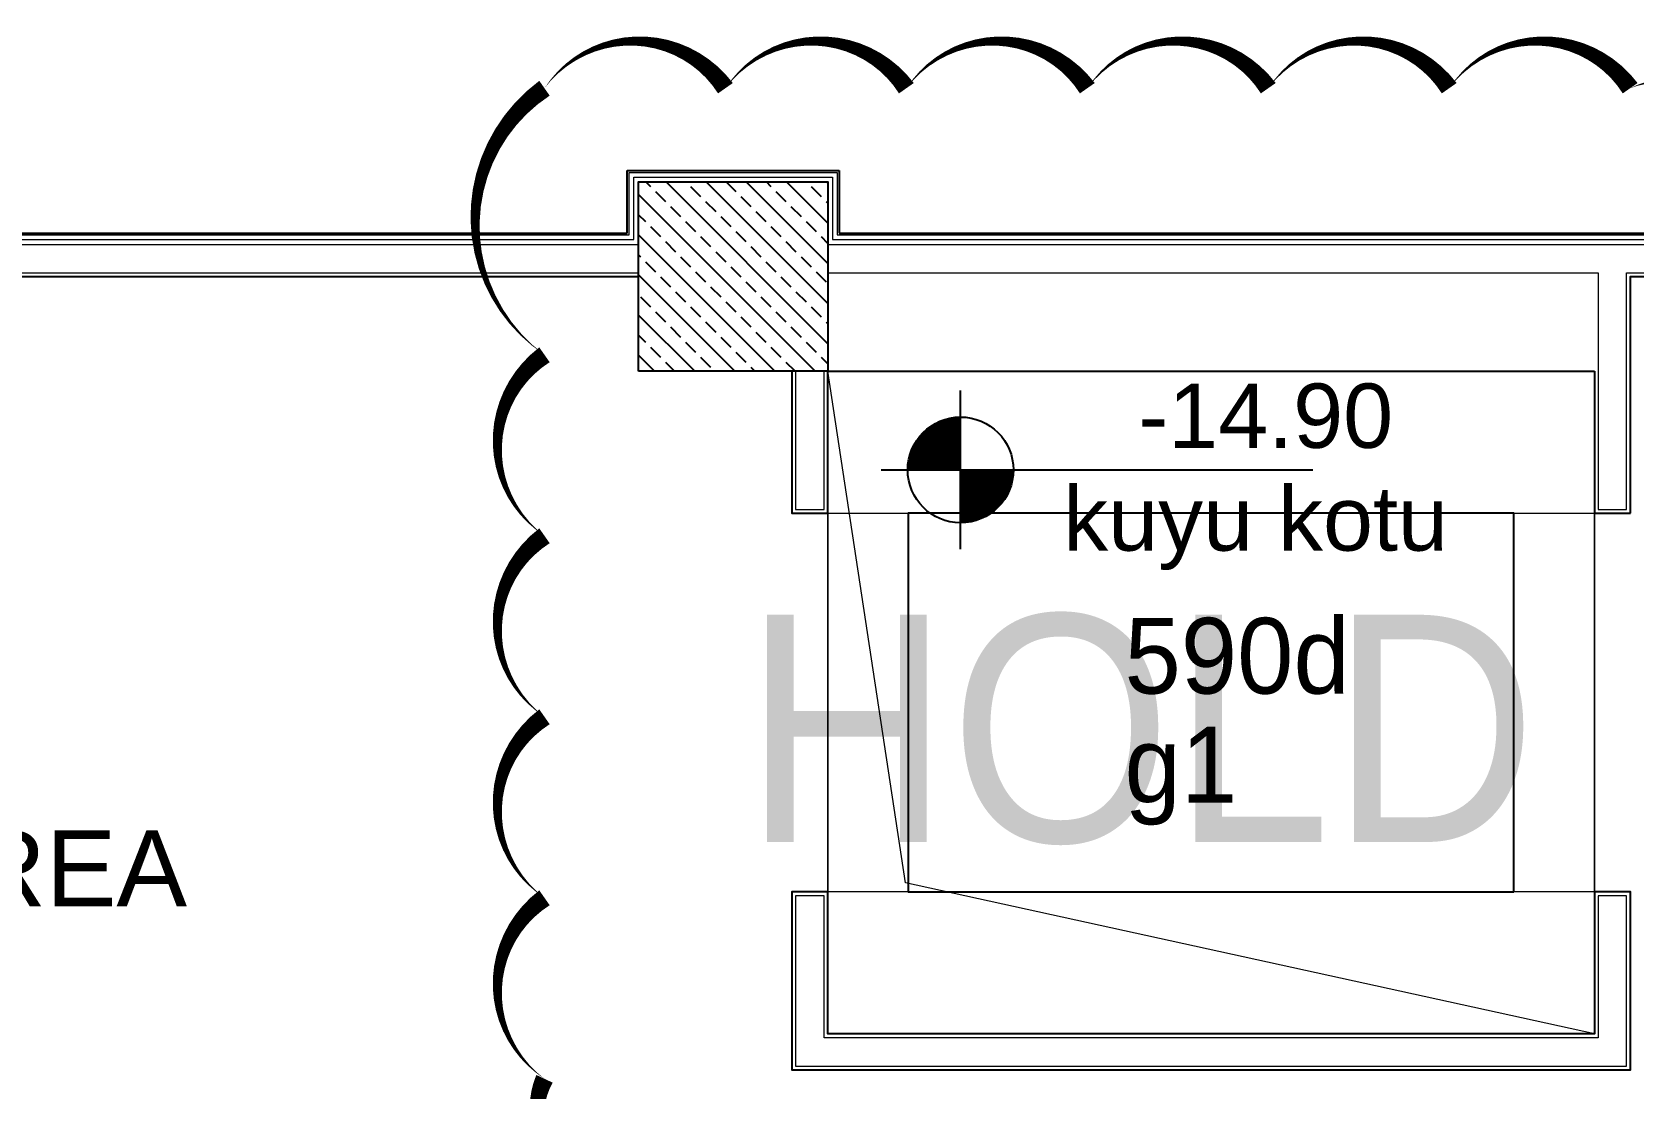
# Model space of a CAD drawing. Header units: metres. Extents: x -9802 to 773, y -8579 to 5125.
# Drawn here: x -5449 to -4603, y -1225 to -667 of the extents above; entities that cross this region are included whole.
import ezdxf
from ezdxf.enums import TextEntityAlignment as Align

# ---------------------------------------------------------------- set-up
doc = ezdxf.new("R2010")
doc.units = ezdxf.units.M
doc.header["$MEASUREMENT"] = 0
doc.layers.get('0').update_dxf_attribs({"color": 30, "lineweight": 0})
for name, color, linetype, lineweight in [('Ag-040', 2, 'Continuous', 20), ('AG-Insulation_Heat_Rockwool', 95, 'BATTING', 13), ('AG-Wall', 4, 'Continuous', 20), ('AI-040 @ 250', 2, 'Continuous', 20), ('HOLD', 7, 'Continuous', 0), ('shaft', 3, 'Continuous', 20)]:
    doc.layers.add(name, color=color, linetype=linetype, lineweight=lineweight)
for name, color, linetype in [('AG-PLASTER', 73, 'Continuous'), ('V-0_Hatch_Concrete', 252, 'Continuous'), ('V-0_Notation_Level_200', 2, 'Continuous'), ('V-2_Column', 160, 'Continuous'), ('V-5_Mechanical', 222, 'Continuous')]:
    doc.layers.add(name, color=color, linetype=linetype)
doc.styles.add('ALANLAR_B8$0$ALANLAR_B8$0$VIVA_100', font='arial.ttf', dxfattribs={"height": 25})
doc.styles.add('ARIAL', font='arial.ttf', dxfattribs={"width": 0.9})
doc.styles.add('ARIAL-ING', font='arial.ttf')
doc.styles.add('IIS IKEA SANS', font='')
doc.styles.get('IIS IKEA SANS').set_extended_font_data('IKEA Sans')
doc.linetypes.add('BATTING', pattern='A,0.00254,-2.54,[134,ltypeshp.shx,S=2.54,R=0,X=-2.54,Y=0],-5.08,[134,ltypeshp.shx,S=2.54,R=180,X=2.54,Y=0],-2.54', length=10.16254)

# ---------------------------------------------------------------- blocks, each defined once
blk = doc.blocks.new('*U6')
at = {"style": 'ARIAL'}
for tag, p in [('NO', (1.676, 0.8)), ('MAHAL', (1.676, -1.8)), ('ALAN', (1.676, -4.4))]:
    blk.add_attdef(tag, text='', height=1.6, dxfattribs=at).set_placement(p, align=Align.MIDDLE_CENTER)
blk = doc.blocks.new('*U27')
for p, q in [((0, -492.7), (0, 492.7)), ((-492.7, 0), (2190.6, 0))]:
    blk.add_line(p, q)
at = {"const_width": 328.5}
for points in [[(0, 164.2, 0.414214), (-164.2, 0, 0.414214)], [(0, -164.2, 0.414214), (164.2, 0, 0.414214)]]:
    blk.add_lwpolyline(points, format="xyb", dxfattribs=at)
blk.add_circle((0, 0), 328.5)
at = {"style": 'ALANLAR_B8$0$ALANLAR_B8$0$VIVA_100'}
for tag, p in [('%%P0.00', (1896.6, 136.9)), ('-0.07', (1833.7, -501.6))]:
    blk.add_attdef(tag, text='', height=400, dxfattribs=at).set_placement(p, align=Align.RIGHT)
blk = doc.blocks.new('kolon 1x1')
at = {"layer": 'V-0_Hatch_Concrete'}
h = blk.add_hatch(dxfattribs=at)
h.set_pattern_fill('ANSI33', color=256, scale=0.6, angle=90)
h.set_pattern_definition([(135, (49.56922, -174.56495), (-0.10606602, -0.10606602), []), (135, (49.56922, -174.45888), (-0.10606602, -0.10606602), [0.075, -0.0375])])
h.paths.add_polyline_path([(1, -1), (1, 0), (0, 0), (0, -1)])
blk.add_lwpolyline([(0, -1), (0, 0), (1, 0), (1, -1)], close=True)

msp = doc.modelspace()

# ---------------------------------------------------------------- linework, layer by layer
at = {"linetype": 'Continuous'}
for points in [[(-5028.44, -920.88), (-4985.94, -920.88), (-4985.94, -1120.88), (-5028.44, -1120.88)], [(-4665.94, -920.88), (-4623.44, -920.88), (-4623.44, -1120.88), (-4665.94, -1120.88)]]:
    msp.add_lwpolyline(points, close=True, dxfattribs=at)
at = {"layer": 'AG-Insulation_Heat_Rockwool', "linetype": 'Continuous', "ltscale": 1.2}
for p, q in [((-5133.44, -773.88), (-5133.44, -740.88)), ((-5133.44, -740.88), (-5023.44, -740.88)), ((-5023.44, -740.88), (-5023.44, -773.88)), ((-5863.44, -773.88), (-5133.44, -773.88)), ((-5023.44, -773.88), (-4293.44, -773.88))]:
    msp.add_line(p, q, dxfattribs=at)
at = {"layer": 'AG-Insulation_Heat_Rockwool', "ltscale": 0.48}
for p, q in [((-5130.94, -776.38), (-5130.94, -743.38)), ((-5130.94, -743.38), (-5025.94, -743.38)), ((-5025.94, -743.38), (-5025.94, -776.38)), ((-5865.94, -776.38), (-5130.94, -776.38)), ((-5025.94, -776.38), (-4290.94, -776.38))]:
    msp.add_line(p, q, dxfattribs=at)
at = {"layer": 'AG-PLASTER', "ltscale": 0.3}
for p, q in [((-5134.44, -772.88), (-5134.44, -739.88)), ((-5134.44, -739.88), (-5022.44, -739.88)), ((-5022.44, -739.88), (-5022.44, -772.88)), ((-5862.44, -772.88), (-5134.44, -772.88)), ((-5022.44, -772.88), (-4294.44, -772.88))]:
    msp.add_line(p, q, dxfattribs=at)
at = {"layer": 'AG-PLASTER'}
for p, q in [((-5028.44, -845.88), (-4623.44, -845.88)), ((-4623.44, -845.88), (-4623.44, -920.88)), ((-4623.44, -920.88), (-4604.44, -920.88))]:
    msp.add_line(p, q, dxfattribs=at)
for points in [[(-5868.44, -795.88), (-5128.44, -795.88)], [(-4604.44, -920.88), (-4604.44, -795.88), (-4288.44, -795.88)], [(-5047.44, -845.88), (-5047.44, -920.88), (-5028.44, -920.88), (-5028.44, -845.88)]]:
    msp.add_lwpolyline(points, dxfattribs=at)
msp.add_lwpolyline([(-5028.44, -1120.88), (-5047.44, -1120.88), (-5047.44, -1214.88), (-4604.44, -1214.88), (-4604.44, -1120.88), (-4623.44, -1120.88), (-4623.44, -1195.88), (-5028.44, -1195.88)], close=True, dxfattribs=at)
at = {"layer": 'AG-Wall', "linetype": 'Continuous', "transparency": 33554687}
for p, q in [((-4621.44, -793.88), (-4621.44, -918.88)), ((-4606.44, -918.88), (-4606.44, -793.88)), ((-4621.44, -918.88), (-4606.44, -918.88))]:
    msp.add_line(p, q, dxfattribs=at)
at = {"layer": 'AG-Wall'}
for points in [[(-5868.44, -778.88), (-5128.44, -778.88)], [(-5028.44, -778.88), (-4288.44, -778.88)], [(-5868.44, -793.88), (-5128.44, -793.88)], [(-5028.44, -793.88), (-4621.44, -793.88)], [(-4606.44, -793.88), (-4288.44, -793.88)]]:
    msp.add_lwpolyline(points, dxfattribs=at)
at = {"layer": 'AG-Wall', "linetype": 'Continuous', "transparency": 33554687}
msp.add_lwpolyline([(-5045.44, -845.88), (-5045.44, -918.88), (-5030.44, -918.88), (-5030.44, -845.88)], dxfattribs=at)
msp.add_lwpolyline([(-5030.44, -1122.88), (-5045.44, -1122.88), (-5045.44, -1212.88), (-4606.44, -1212.88), (-4606.44, -1122.88), (-4621.44, -1122.88), (-4621.44, -1197.88), (-5030.44, -1197.88)], close=True, dxfattribs=at)
at = {"layer": 'HOLD'}
msp.add_lwpolyline([(-4569.81, -1280.41, 0, 9.56, -0.520567), (-4665.4, -1280.41, 0, 9.56, -0.520567), (-4761, -1280.41, 0, 9.56, -0.520567), (-4856.59, -1280.41, 0, 9.56, -0.520567), (-4952.19, -1280.41, 0, 9.56, -0.520567), (-5047.79, -1280.41, 0, 9.56, -0.520567), (-5143.38, -1280.41, 0, 9.56, -0.520567), (-5178.14, -1219.56, 0, 9.56, -0.520567), (-5178.14, -1123.97, 0, 9.56, -0.520567), (-5178.14, -1028.37, 0, 9.56, -0.520567), (-5178.14, -932.78, 0, 9.56, -0.520567), (-5178.14, -837.18, 0, 9.56, -0.520567), (-5178.14, -696.4, 0, 9.56, -0.520567), (-5082.54, -696.4, 0, 9.56, -0.520567), (-4986.94, -696.4, 0, 9.56, -0.520567), (-4891.35, -696.4, 0, 9.56, -0.520567), (-4795.75, -696.4, 0, 9.56, -0.520567), (-4700.16, -696.4, 0, 9.56, -0.520567), (-4604.56, -696.4, 0, 9.56, -0.520567), (-4544.6, -732.04, 0, 9.56, -0.520567)], format="xyseb", dxfattribs=at)
at = {"layer": 'shaft'}
msp.add_lwpolyline([(-5028.44, -845.88), (-5028.44, -1195.88), (-4623.44, -1195.88), (-4623.44, -845.88)], close=True, dxfattribs=at)
at = {"layer": 'shaft', "ltscale": 0.3}
msp.add_lwpolyline([(-4623.44, -1195.88), (-4987.46, -1116.15), (-5028.44, -845.88)], dxfattribs=at)
at = {"layer": 'V-5_Mechanical', "linetype": 'Continuous'}
msp.add_lwpolyline([(-4665.94, -1120.88), (-4665.94, -920.88), (-4985.94, -920.88), (-4985.94, -1120.88)], close=True, dxfattribs=at)

# ---------------------------------------------------------------- block references
at = {"layer": 'AI-040 @ 250', "color": 2, "linetype": 'Continuous', "lineweight": 20, "xscale": 25, "yscale": 25, "zscale": 25}
msp.add_blockref('*U6', (-5652.62, -1063.4), dxfattribs=at).add_auto_attribs({'ALAN': '302.73 m2', 'MAHAL': 'CONVEYOR AREA', 'NO': 'B2-312'})
at = {"layer": 'V-0_Notation_Level_200'}
ref = msp.add_blockref('*U27', (-4958.33, -897.99), dxfattribs=dict(at, xscale=0.08499999999999999, yscale=0.08499999999999999, zscale=0.08499999999999999))
ref.add_attrib('-0.07', 'kuyu kotu', dxfattribs={"layer": '0', "height": 34, "style": 'ALANLAR_B8$0$ALANLAR_B8$0$VIVA_100'}).set_placement((-4802.46, -940.63), align=Align.CENTER)
ref.add_attrib('%%P0.00', '-14.90', dxfattribs={"layer": '0', "height": 34, "style": 'ALANLAR_B8$0$ALANLAR_B8$0$VIVA_100'}).set_placement((-4797.11, -886.36), align=Align.CENTER)
at = {"layer": 'V-2_Column', "xscale": 100, "yscale": 100, "zscale": 100}
msp.add_blockref('kolon 1x1', (-5128.44, -745.88), dxfattribs=at)

# ---------------------------------------------------------------- texts
at = {"layer": 'Ag-040', "style": 'IIS IKEA SANS'}
for s, p in [('590d', (-4871.7, -1016.13)), ('g1', (-4871.7, -1073.64))]:
    msp.add_text(s, height=40, dxfattribs=at).set_placement(p)
at = {"layer": 'HOLD', "style": 'ARIAL-ING', "width": 0.9}
msp.add_text('HOLD', height=120, dxfattribs=at).set_placement((-5072.96, -1094.48))

doc.saveas('drawing.dxf')
